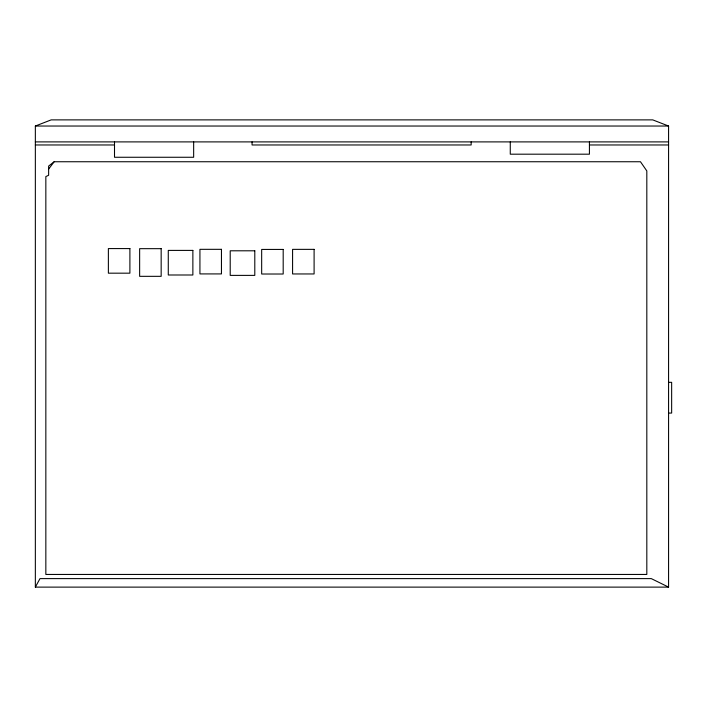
<?xml version="1.0" encoding="UTF-8"?>
<svg xmlns="http://www.w3.org/2000/svg" width="707" height="707" viewBox="0 0 707 707"><rect width="100%" height="100%" fill="white"/><g stroke="black" fill="none" stroke-linecap="round" stroke-linejoin="round"><path stroke-width="1.06" d="M35.35 587.119L39.99 578.609L651.271 578.609L668.575 587.119L668.575 126.032L652.747 119.881L51.178 119.881L35.35 126.032L35.35 587.119L668.575 587.119M48.633 169.07L54.165 161.744L640.471 161.744L646.817 170.926L646.817 574.446L45.84 574.446L45.84 176.573L48.633 175.283L48.633 166.065L54.165 161.744M35.35 126.032L668.575 126.032M35.35 141.895L668.575 141.895M35.35 144.97L114.507 144.97M589.426 144.97L668.575 144.97M668.575 382.328L671.65 382.328L671.65 413.065L668.575 413.065M589.426 141.895L589.426 154.188L510.268 154.188L510.268 141.895M471.162 141.895L471.162 144.97L252.063 144.97L252.063 141.895M193.656 141.895L193.656 157.263L114.507 157.263L114.507 141.895M129.894 248.581L108.374 248.581L108.374 273.176L129.894 273.176L129.894 248.581M161.161 248.67L139.641 248.67L139.641 276.331L161.161 276.331L161.161 248.67M221.45 249.324L199.931 249.324L199.931 273.918L221.45 273.918L221.45 249.324M314.102 249.359L292.583 249.359L292.583 273.954L314.102 273.954L314.102 249.359M283.189 249.43L261.67 249.43L261.67 274.016L283.189 274.016L283.189 249.43M192.87 250.402L168.275 250.402L168.275 274.996L192.87 274.996L192.87 250.402M254.794 250.799L230.208 250.799L230.208 275.385L254.794 275.385L254.794 250.799"/></g></svg>
